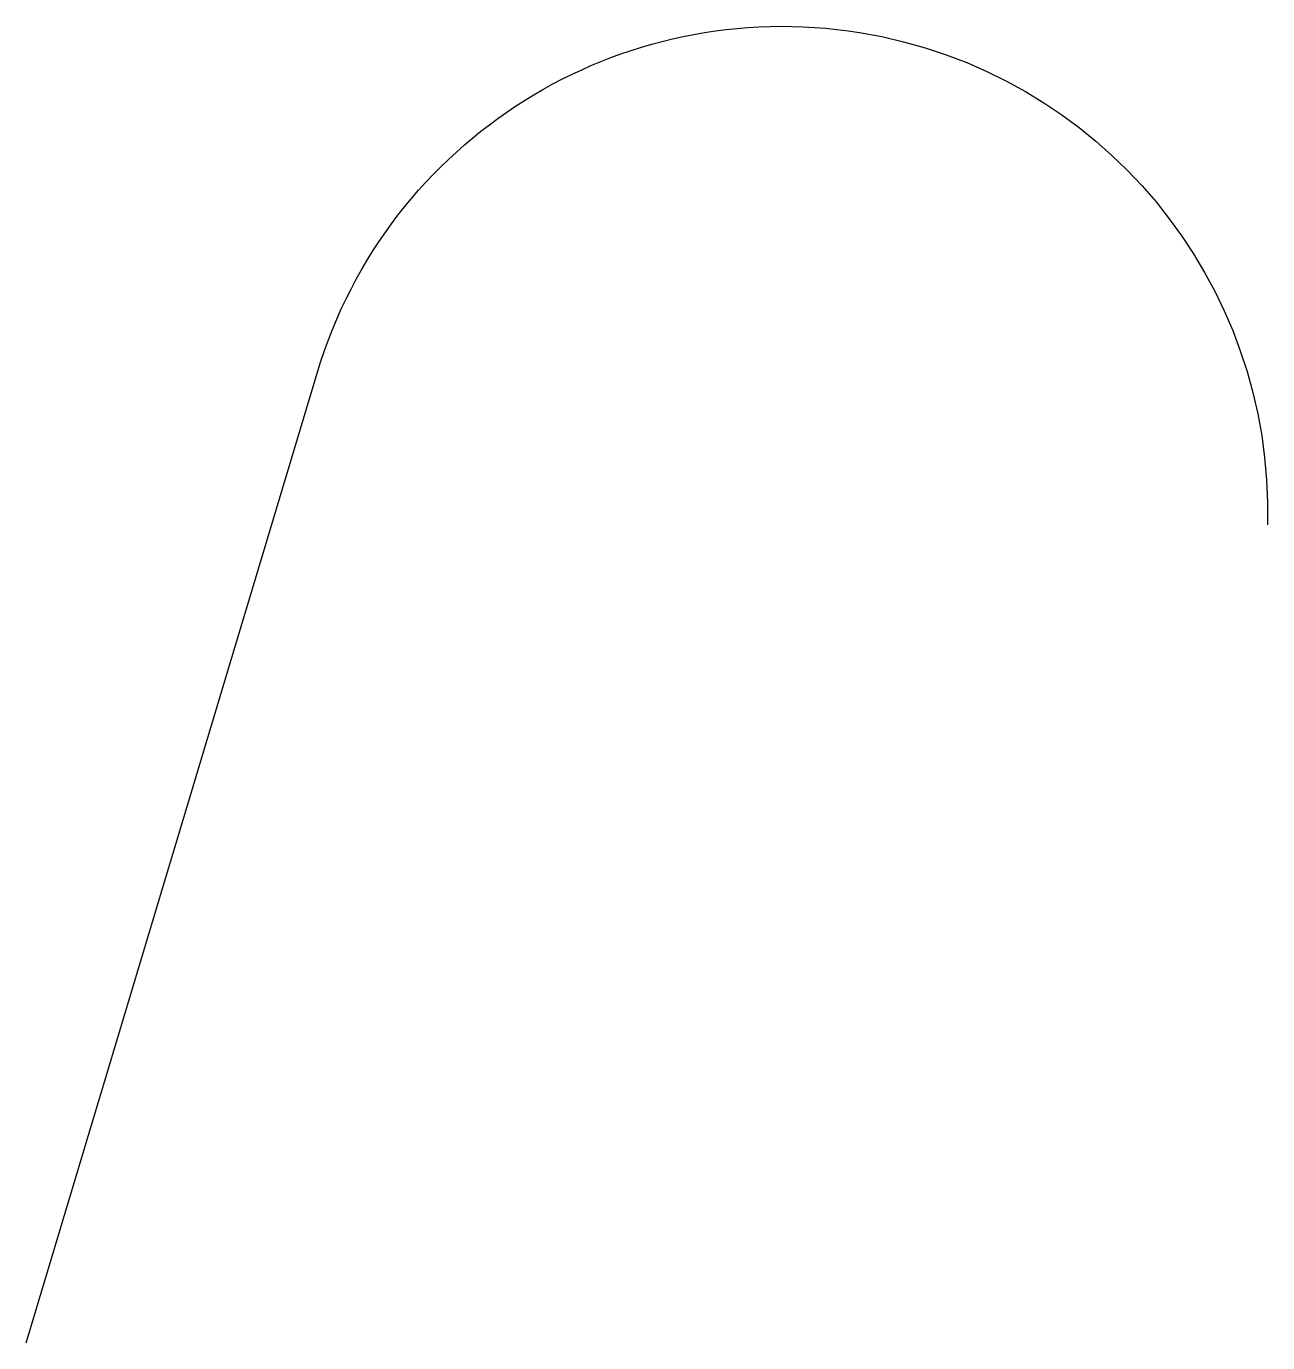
# Model space of a CAD drawing. Header units: millimetres. Extents: x 0 to 128, y 0 to 136.
import ezdxf

# ---------------------------------------------------------------- set-up
doc = ezdxf.new("R2010")
doc.units = ezdxf.units.MM
doc.layers.get('0').update_dxf_attribs({"linetype": 'CONTINUOUS', "lineweight": 25, "true_color": 0x000000})

msp = doc.modelspace()

# ---------------------------------------------------------------- linework, layer by layer
msp.add_lwpolyline([(0, 0), (30, 100, -0.876), (127.87, 84.26)], format="xyb")

doc.saveas('drawing.dxf')
